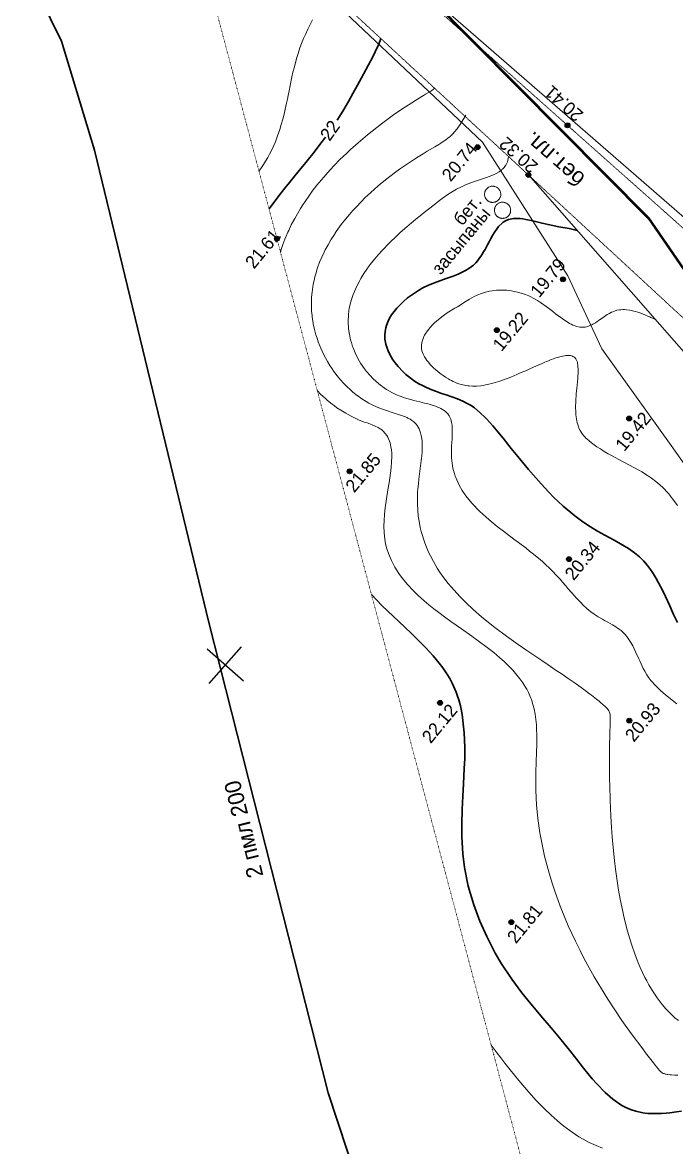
# Model space of a CAD drawing. Header units: millimetres. Extents: x -2893842 to -949497, y -1203244 to 262218.
# Drawn here: x -2119264 to -2078843, y -118795 to -49306 of the extents above; entities that cross this region are included whole.
import ezdxf

# ---------------------------------------------------------------- set-up
doc = ezdxf.new("R2010")
doc.units = ezdxf.units.MM
doc.linetypes.add('g5_01_5x1_5', pattern=[1.5, 0.75, -0.75])
doc.linetypes.add('g5_366', pattern=[0.85, 0.1, -0.75])
doc.layers.get('0').update_dxf_attribs({"lineweight": 5})
for name, color, linetype in [('!!!_ Размеры', 7, 'Continuous'), ('02_сетка', 253, 'Continuous'), ('06_Инженерно-технические сооружения', 253, 'Continuous'), ('10_Границы покрытий и угодий', 253, 'Continuous'), ('12_Рельеф', 253, 'Continuous'), ('14_Ограждения', 253, 'Continuous'), ('19_Горизонтали', 253, 'Continuous'), ('30_Канализация', 253, 'Continuous'), ('61_Отметки высоты поверхности', 253, 'Continuous'), ('65_Границы', 253, 'Continuous')]:
    doc.layers.add(name, color=color, linetype=linetype)
doc.styles.add('LIKE17', font='d431.shx')
doc.styles.add('LIKE32', font='peteri.shx')
doc.styles.add('LIKE36', font='pragmai.shx')
doc.styles.add('Line_GUGK', font='')
doc.styles.get('Line_GUGK').set_extended_font_data('Bm431', italic=True)
doc.linetypes.add('g5_122_kn', pattern='A,1,-1,1.5,-0.4,["Кн",Line_GUGK,S=1,R=0,X=0,Y=-0.5],-2.4,1.5,-1,4,-1,4,-1,3', length=21.8)
doc.linetypes.add('g5_332', pattern='A,0.001,[18,GUGK_2005.shx,S=10,R=180,X=0,Y=0],0.5', length=0.501)
doc.linetypes.add('g5_476_2b', pattern='A,2.75,-0.25,[27,GUGK_2005.shx,S=1,R=0,X=0,Y=0],-0.25,2.75', length=6)

# ---------------------------------------------------------------- blocks, each defined once
blk = doc.blocks.new('BL_333')
at = {"color": 0}
for p, q in [((0, -3), (0, 3)), ((-3, 0), (3, 0))]:
    blk.add_line(p, q, dxfattribs=at)
blk = doc.blocks.new('g5_330')
blk.add_hatch(color=0).paths.add_polyline_path([(-0.15, 0, 1), (0.15, 0, 1)])
at = {"color": 0}
blk.add_circle((0, 0), 0.15, dxfattribs=at)
blk = doc.blocks.new('Топо_07.04.17')
at = {"layer": '02_сетка', "linetype": 'Continuous'}
for p, q in [((-175971, 42855), (-173749, 44871)), ((-173852, 42752), (-175868, 44973))]:
    blk.add_line(p, q, dxfattribs=at)
at = {"layer": '06_Инженерно-технические сооружения', "linetype": 'Continuous', "lineweight": 20}
for points in [[(-155604, 70661), (-155624, 70702), (-155635, 70732), (-155644, 70759), (-155654, 70797), (-155657, 70817), (-155661, 70840), (-155664, 70885), (-155663, 70934), (-155658, 70979), (-155653, 71007), (-155643, 71046), (-155633, 71073), (-155622, 71101), (-155610, 71127), (-155593, 71157), (-155571, 71191), (-155554, 71214), (-155535, 71236), (-155507, 71264), (-155492, 71278), (-155470, 71296), (-155436, 71319), (-155400, 71341), (-155364, 71358), (-155341, 71368), (-155312, 71378), (-155261, 71390), (-155242, 71394), (-155196, 71399), (-155152, 71400), (-155123, 71398), (-155094, 71395), (-155069, 71391), (-155046, 71386), (-155016, 71377), (-155016, 71377), (-154969, 71360), (-154943, 71348), (-154891, 71318), (-154868, 71303), (-154825, 71267), (-154793, 71235), (-154768, 71205), (-154750, 71180), (-154725, 71139), (-154713, 71116), (-154698, 71081), (-154684, 71038), (-154674, 70996), (-154668, 70964), (-154666, 70942), (-154664, 70899), (-154668, 70837), (-154673, 70809), (-154677, 70789), (-154681, 70770), (-154700, 70716), (-154710, 70690), (-154727, 70658), (-154742, 70633), (-154763, 70602), (-154784, 70576), (-154794, 70564), (-154816, 70541), (-154842, 70518), (-154864, 70500), (-154885, 70485), (-154905, 70473), (-154951, 70448), (-154973, 70438), (-154998, 70428), (-155016, 70423), (-155035, 70417), (-155071, 70409), (-155071, 70409), (-155111, 70403), (-155132, 70401), (-155152, 70400), (-155191, 70401), (-155219, 70403), (-155242, 70406), (-155263, 70410), (-155288, 70415), (-155322, 70425), (-155346, 70434), (-155364, 70442), (-155385, 70451), (-155385, 70451), (-155424, 70473), (-155448, 70488), (-155462, 70498), (-155462, 70498), (-155487, 70518), (-155504, 70533), (-155521, 70550), (-155536, 70565), (-155547, 70578), (-155558, 70591), (-155571, 70609), (-155583, 70627), (-155593, 70642)], [(-155108, 69611), (-155128, 69652), (-155139, 69681), (-155148, 69708), (-155158, 69747), (-155162, 69767), (-155165, 69790), (-155168, 69835), (-155167, 69884), (-155162, 69929), (-155157, 69957), (-155147, 69996), (-155137, 70023), (-155126, 70050), (-155114, 70077), (-155097, 70107), (-155075, 70141), (-155058, 70164), (-155039, 70186), (-155011, 70214), (-154996, 70228), (-154974, 70246), (-154940, 70269), (-154904, 70291), (-154868, 70308), (-154845, 70317), (-154816, 70327), (-154765, 70340), (-154746, 70344), (-154701, 70349), (-154656, 70349), (-154627, 70348), (-154598, 70345), (-154573, 70341), (-154551, 70336), (-154520, 70327), (-154520, 70327), (-154473, 70310), (-154447, 70298), (-154395, 70268), (-154372, 70253), (-154329, 70216), (-154297, 70184), (-154272, 70154), (-154254, 70129), (-154229, 70089), (-154217, 70065), (-154202, 70031), (-154188, 69987), (-154178, 69946), (-154173, 69914), (-154170, 69892), (-154168, 69849), (-154172, 69787), (-154177, 69758), (-154181, 69739), (-154185, 69720), (-154204, 69666), (-154214, 69640), (-154231, 69608), (-154246, 69583), (-154267, 69552), (-154288, 69525), (-154298, 69514), (-154320, 69491), (-154346, 69467), (-154368, 69450), (-154389, 69435), (-154409, 69422), (-154455, 69398), (-154477, 69388), (-154502, 69378), (-154520, 69372), (-154539, 69367), (-154575, 69358), (-154575, 69358), (-154615, 69352), (-154636, 69351), (-154656, 69350), (-154695, 69350), (-154723, 69353), (-154747, 69356), (-154767, 69359), (-154792, 69365), (-154826, 69375), (-154850, 69384), (-154868, 69391), (-154889, 69401), (-154889, 69401), (-154928, 69422), (-154952, 69438), (-154966, 69448), (-154966, 69448), (-154991, 69468), (-155008, 69482), (-155025, 69499), (-155040, 69515), (-155051, 69528), (-155062, 69541), (-155075, 69559), (-155087, 69576), (-155097, 69591)]]:
    blk.add_lwpolyline(points, close=True, dxfattribs=at)
at = {"layer": '10_Границы покрытий и угодий', "linetype": 'g5_01_5x1_5', "lineweight": 20}
blk.add_lwpolyline([(-111482, 39772), (-113256, 36487), (-133094, 48972), (-166000, 87094), (-174486, 95682), (-171950, 98200), (-163412, 89461), (-128985, 51092)], close=True, dxfattribs=at)
at = {"layer": '10_Границы покрытий и угодий', "linetype": 'g5_366', "lineweight": 20}
blk.add_lwpolyline([(-117414, -44306), (-136615, -31043), (-159493, 7293), (-172231, 93400)], dxfattribs=at)
at = {"layer": '12_Рельеф', "linetype": 'g5_332', "lineweight": 20}
blk.add_lwpolyline([(-86397, 2631), (-88688, 5313), (-90502, 7996), (-93509, 14145), (-95156, 17106), (-96884, 19682), (-97957, 20778), (-99329, 21796), (-101418, 22885), (-104890, 24046), (-108758, 25082), (-110682, 25884), (-111518, 26333), (-112805, 27139), (-114791, 28625), (-117324, 30823), (-123455, 36072), (-128377, 40027), (-131835, 43196), (-135930, 47847), (-139897, 53315), (-143496, 58430), (-152834, 71841)], dxfattribs=at)
at = {"layer": '14_Ограждения', "linetype": 'g5_476_2b', "lineweight": 20}
for points in [[(-163251, 89607), (-134974, 58769), (-133121, 48577), (-122028, 54003), (-115807, 57433), (-107568, 44898), (-104414, 38094), (-102311, 33557), (-97794, 26479), (-97936, 21318)], [(-166184, 86925), (-155436, 74166), (-151117, 65377), (-149532, 60657), (-145955, 54247), (-140903, 45098), (-135850, 47551), (-133165, 48936)]]:
    blk.add_lwpolyline(points, dxfattribs=at)
at = {"layer": '19_Горизонтали', "linetype": 'Continuous', "lineweight": 20}
for points in [[(-169353, 73943), (-169169, 74158), (-169037, 74317), (-168876, 74520), (-168724, 74722), (-168592, 74908), (-168395, 75208), (-168268, 75417), (-168142, 75640), (-167961, 75987), (-167784, 76364), (-167658, 76656), (-167533, 76967), (-167415, 77281), (-167312, 77570), (-167190, 77928), (-167109, 78173), (-167040, 78387), (-166947, 78674), (-166846, 78986), (-166671, 79511), (-166576, 79786), (-166455, 80115), (-166260, 80610), (-166134, 80900), (-165978, 81233), (-165848, 81491), (-165686, 81786), (-165548, 82022), (-165367, 82315), (-165244, 82509), (-165015, 82856)], [(-168596, 68831), (-168504, 69043), (-168391, 69283), (-168236, 69588), (-168134, 69776), (-168002, 70004), (-167941, 70106), (-167744, 70420), (-167491, 70792), (-167293, 71066), (-167055, 71375), (-166888, 71581), (-166734, 71765), (-166476, 72059), (-166218, 72339), (-165890, 72675), (-165420, 73128), (-165139, 73383), (-164942, 73556), (-164689, 73772), (-164300, 74090), (-163860, 74432), (-163565, 74651), (-163420, 74756), (-163074, 75001), (-162443, 75424), (-161821, 75815), (-161501, 76007), (-161236, 76162), (-160785, 76415), (-160604, 76513), (-159906, 76877), (-159498, 77078), (-159110, 77262), (-158725, 77438), (-158589, 77503), (-158316, 77635), (-158182, 77704), (-158065, 77767), (-157986, 77810)], [(-156265, 75935), (-156337, 75848), (-156410, 75758), (-156465, 75689), (-156527, 75610), (-156681, 75414), (-156792, 75278), (-156899, 75160), (-157063, 75001), (-157177, 74903), (-157377, 74754), (-157442, 74711), (-157656, 74578), (-157705, 74550), (-158000, 74394), (-158120, 74335), (-158376, 74217), (-158879, 73995), (-159147, 73876), (-159469, 73727), (-159722, 73605), (-160385, 73266), (-160714, 73086), (-161066, 72886), (-161558, 72589), (-161864, 72394), (-162135, 72215), (-162634, 71866), (-163036, 71565), (-163278, 71375), (-163644, 71072), (-163870, 70874), (-164098, 70667), (-164372, 70405), (-164671, 70100), (-164786, 69978), (-165027, 69707), (-165212, 69489), (-165422, 69226), (-165624, 68954), (-165831, 68655), (-165916, 68524), (-166099, 68225), (-166262, 67931), (-166396, 67669), (-166484, 67480), (-166558, 67311), (-166657, 67066), (-166737, 66844), (-166804, 66641), (-166937, 66146), (-166997, 65854), (-167038, 65598), (-167080, 65213), (-167093, 64990), (-167099, 64728), (-167099, 64611), (-167092, 64385), (-167081, 64208), (-167044, 63842), (-166994, 63509), (-166953, 63289), (-166900, 63052), (-166835, 62801), (-166680, 62307), (-166575, 62026), (-166473, 61783), (-166353, 61523), (-166240, 61298), (-166150, 61133), (-165970, 60831), (-165801, 60573), (-165644, 60354), (-165472, 60134), (-165245, 59869), (-165122, 59736), (-164954, 59567), (-164693, 59325), (-164559, 59213), (-164381, 59071), (-164220, 58952), (-164020, 58816), (-163745, 58647), (-163475, 58500), (-163246, 58388), (-163073, 58310), (-162853, 58213), (-162729, 58159), (-162473, 58045), (-162366, 57995), (-162122, 57872), (-161976, 57788), (-161924, 57756), (-161792, 57664), (-161721, 57609), (-161668, 57562), (-161562, 57455), (-161469, 57336), (-161406, 57233), (-161352, 57123), (-161313, 57021), (-161277, 56896), (-161247, 56756), (-161227, 56596), (-161217, 56398), (-161221, 56214), (-161232, 56048), (-161262, 55788), (-161299, 55557), (-161377, 55167), (-161401, 55057), (-161515, 54580), (-161599, 54243), (-161673, 53940), (-161742, 53646), (-161807, 53338), (-161846, 53132), (-161895, 52821), (-161919, 52632), (-161941, 52407), (-161964, 52054), (-161970, 51672), (-161961, 51356), (-161930, 50952), (-161897, 50692), (-161871, 50518), (-161818, 50236), (-161762, 49985), (-161691, 49711), (-161592, 49386), (-161506, 49140), (-161364, 48776), (-161172, 48349), (-161051, 48107), (-160833, 47708), (-160601, 47326), (-160451, 47097), (-159980, 46439), (-159643, 46014), (-159244, 45547), (-158787, 45049), (-158402, 44653), (-158038, 44295), (-157394, 43688), (-156738, 43099), (-156248, 42671), (-155782, 42270), (-155394, 41939), (-155032, 41631), (-154630, 41288), (-154243, 40956), (-153890, 40649), (-153510, 40314), (-153172, 40010), (-153012, 39864), (-152859, 39722), (-152697, 39570), (-152585, 39464), (-152403, 39287), (-152297, 39183), (-152162, 39050), (-152097, 38984), (-151938, 38807), (-151839, 38698), (-151786, 38641), (-151757, 38608), (-151727, 38571), (-151691, 38521), (-151657, 38462), (-151623, 38386), (-151608, 38343), (-151598, 38305), (-151585, 38237), (-151576, 38133), (-151576, 38082), (-151582, 37990), (-151606, 37798), (-151619, 37709), (-151633, 37612), (-151670, 37360), (-151688, 37231), (-151729, 36935), (-151761, 36704), (-151795, 36445), (-151821, 36246), (-151868, 35874), (-151890, 35695), (-151925, 35399), (-151965, 35054), (-152005, 34687), (-152055, 34202), (-152094, 33798), (-152172, 32889), (-152239, 31916), (-152277, 31215), (-152300, 30628), (-152318, 29978), (-152326, 29166), (-152322, 28621), (-152278, 27324), (-152242, 26759), (-152201, 26263), (-152116, 25465), (-152014, 24744), (-151932, 24259), (-151853, 23854), (-151727, 23294), (-151575, 22719), (-151486, 22420), (-151380, 22095), (-151268, 21781), (-151181, 21554), (-151077, 21300), (-150948, 21012), (-150799, 20706), (-150659, 20444), (-150507, 20181), (-150391, 19994), (-150194, 19704), (-149907, 19330), (-149703, 19094), (-149510, 18893)], [(-153926, 73106), (-153963, 72973), (-153982, 72914), (-153999, 72869), (-154028, 72799), (-154052, 72751), (-154077, 72706), (-154124, 72634), (-154148, 72602), (-154174, 72570), (-154214, 72525), (-154269, 72471), (-154308, 72437), (-154388, 72374), (-154425, 72348), (-154463, 72324), (-154576, 72258), (-154614, 72239), (-154800, 72157), (-154943, 72105), (-155183, 72034), (-155491, 71960), (-155736, 71909), (-155943, 71867), (-156259, 71801), (-156430, 71761), (-156767, 71667), (-157023, 71582), (-157345, 71458), (-157567, 71360), (-157915, 71191), (-158296, 70984), (-158551, 70836), (-158721, 70734), (-159113, 70496), (-159377, 70333), (-159760, 70092), (-159947, 69973), (-160348, 69711), (-160666, 69497), (-160943, 69306), (-161132, 69172), (-161457, 68933), (-161717, 68736), (-161906, 68587), (-162296, 68266), (-162625, 67975), (-162848, 67767), (-162995, 67623), (-163169, 67445), (-163242, 67368), (-163413, 67180), (-163622, 66936), (-163851, 66645), (-163924, 66545), (-164145, 66218), (-164426, 65727), (-164544, 65480), (-164645, 65236), (-164763, 64890), (-164800, 64760), (-164866, 64478), (-164918, 64150), (-164927, 64065), (-164948, 63673), (-164947, 63524), (-164936, 63288), (-164900, 62955), (-164874, 62793), (-164823, 62538), (-164801, 62446), (-164742, 62230), (-164679, 62030), (-164518, 61611), (-164449, 61460), (-164253, 61085), (-164137, 60892), (-163954, 60623), (-163800, 60421), (-163625, 60214), (-163387, 59966), (-163172, 59770), (-163044, 59663), (-162870, 59530), (-162736, 59436), (-162587, 59338), (-162466, 59265), (-162247, 59145), (-161992, 59022), (-161771, 58927), (-161624, 58868), (-161442, 58798), (-161088, 58668), (-160794, 58560), (-160663, 58510), (-160462, 58430), (-160345, 58380), (-160148, 58288), (-160035, 58229), (-159956, 58184), (-159843, 58113), (-159740, 58040), (-159693, 58002), (-159642, 57958), (-159554, 57871), (-159513, 57825), (-159451, 57740), (-159415, 57683), (-159377, 57610), (-159341, 57524), (-159322, 57467), (-159301, 57383), (-159285, 57295), (-159273, 57183), (-159268, 57094), (-159267, 57008), (-159269, 56917), (-159281, 56753), (-159293, 56636), (-159306, 56529), (-159339, 56316), (-159363, 56171), (-159407, 55923), (-159432, 55777), (-159466, 55573), (-159496, 55357), (-159525, 55037), (-159531, 54831), (-159530, 54697), (-159520, 54498), (-159499, 54289), (-159460, 54038), (-159421, 53854), (-159402, 53777), (-159309, 53465), (-159240, 53274), (-159093, 52936), (-158905, 52578), (-158759, 52337), (-158600, 52098), (-158441, 51878), (-158317, 51717), (-158157, 51520), (-157672, 50973), (-157423, 50713), (-157194, 50483), (-156846, 50144), (-156677, 49982), (-156257, 49586), (-155997, 49341), (-155579, 48942), (-155382, 48749), (-155230, 48599), (-154883, 48242), (-154665, 48007), (-154458, 47773), (-154303, 47589), (-154192, 47453), (-153826, 46967), (-153709, 46802), (-153578, 46612), (-153401, 46354), (-153286, 46185), (-153082, 45887), (-152832, 45535), (-152737, 45406), (-152583, 45208), (-152460, 45056), (-152266, 44833), (-152033, 44591), (-151850, 44420), (-151632, 44237), (-151383, 44051), (-151263, 43966), (-151069, 43832), (-150798, 43640), (-150618, 43502), (-150509, 43411), (-150419, 43329), (-150314, 43224), (-150179, 43068), (-150113, 42980), (-150006, 42817), (-149894, 42617), (-149800, 42421), (-149758, 42324), (-149710, 42205), (-149636, 42009), (-149572, 41824), (-149572, 41824), (-149423, 41366), (-149380, 41233), (-149318, 41048), (-149268, 40903), (-149213, 40753), (-149146, 40583), (-149146, 40583), (-149038, 40341), (-148931, 40133), (-148832, 39965), (-148748, 39837), (-148658, 39709), (-148534, 39547), (-148309, 39280), (-148035, 38986), (-147862, 38810), (-147656, 38605), (-147402, 38352)], [(-145986, 50512), (-146115, 50754), (-146232, 50957), (-146347, 51143), (-146439, 51283), (-146558, 51453), (-146669, 51602), (-146765, 51724), (-146917, 51903), (-147147, 52146), (-147378, 52364), (-147610, 52564), (-147931, 52817), (-148079, 52928), (-148403, 53159), (-148931, 53520), (-149053, 53602), (-149294, 53766), (-149431, 53859), (-149692, 54042), (-149868, 54169), (-150104, 54346), (-150322, 54518), (-150522, 54685), (-150522, 54685), (-150756, 54896), (-150830, 54967), (-150976, 55113), (-151064, 55207), (-151140, 55294), (-151213, 55386), (-151271, 55466), (-151320, 55543), (-151392, 55676), (-151443, 55795), (-151492, 55941), (-151516, 56033), (-151546, 56179), (-151562, 56286), (-151584, 56542), (-151586, 56775), (-151570, 57071), (-151563, 57148), (-151539, 57362), (-151515, 57532), (-151474, 57779), (-151449, 57917), (-151414, 58097), (-151352, 58395), (-151267, 58802), (-151225, 59008), (-151195, 59167), (-151170, 59314), (-151152, 59439), (-151136, 59569), (-151125, 59726), (-151123, 59856), (-151125, 59908), (-151129, 59959), (-151134, 59999), (-151145, 60060), (-151164, 60134), (-151182, 60183), (-151199, 60217), (-151214, 60244), (-151241, 60284), (-151261, 60307), (-151303, 60349), (-151331, 60371), (-151363, 60392), (-151393, 60409), (-151451, 60436), (-151503, 60454), (-151577, 60472), (-151632, 60481), (-151731, 60490), (-151792, 60492), (-151879, 60491), (-152000, 60483), (-152078, 60474), (-152169, 60462), (-152241, 60450), (-152340, 60432), (-152484, 60402), (-152580, 60380), (-152722, 60345), (-152893, 60299), (-153012, 60265), (-153140, 60228), (-153353, 60164), (-153519, 60112), (-153850, 60007), (-154088, 59931), (-154363, 59844), (-154541, 59788), (-154797, 59710), (-154899, 59679), (-155168, 59601), (-155288, 59568), (-155436, 59528), (-155694, 59462), (-155694, 59462), (-156016, 59389), (-156328, 59328), (-156537, 59295), (-156725, 59270), (-156922, 59251), (-157078, 59241), (-157220, 59237), (-157220, 59237), (-157494, 59243), (-157628, 59254), (-157738, 59267), (-157934, 59301), (-158013, 59319), (-158136, 59351), (-158218, 59376), (-158413, 59446), (-158555, 59506), (-158675, 59565), (-158798, 59631), (-158886, 59683), (-158989, 59749), (-159076, 59808), (-159170, 59876), (-159327, 59999), (-159472, 60124), (-159574, 60219), (-159658, 60299), (-159871, 60521), (-159996, 60662), (-160079, 60762), (-160183, 60896), (-160282, 61038), (-160359, 61160), (-160418, 61266), (-160479, 61390), (-160551, 61578), (-160598, 61781), (-160609, 61938), (-160592, 62129), (-160554, 62277), (-160519, 62373), (-160470, 62482), (-160378, 62642), (-160321, 62726), (-160237, 62836), (-160159, 62927), (-160052, 63041), (-159922, 63166), (-159786, 63284), (-159623, 63413), (-159487, 63511), (-159133, 63740), (-158782, 63934), (-158279, 64170), (-158110, 64245), (-157528, 64520), (-157313, 64619), (-157003, 64749), (-156813, 64817), (-156594, 64881), (-156281, 64945), (-156023, 64977), (-155859, 64987), (-155602, 64988), (-155306, 64967), (-155080, 64936), (-154968, 64915), (-154677, 64845), (-154240, 64696), (-153855, 64519), (-153658, 64411), (-153292, 64174), (-153142, 64062), (-152971, 63924), (-152653, 63640), (-152524, 63518), (-152303, 63303), (-152129, 63132), (-151845, 62861), (-151686, 62717), (-151422, 62501), (-151341, 62441), (-151246, 62376), (-151144, 62313), (-151069, 62272), (-150975, 62226), (-150910, 62198), (-150733, 62139), (-150603, 62114), (-150543, 62107), (-150485, 62104), (-150405, 62104), (-150329, 62110), (-150246, 62124), (-150103, 62160), (-149973, 62206), (-149916, 62229), (-149753, 62303), (-149628, 62366), (-149506, 62431), (-149404, 62486), (-149305, 62540), (-149151, 62622), (-148964, 62715), (-148863, 62761), (-148688, 62830), (-148608, 62856), (-148500, 62885), (-148344, 62914), (-148185, 62926), (-148093, 62926), (-147972, 62919), (-147866, 62907), (-147740, 62885), (-147550, 62837), (-147299, 62752), (-147214, 62718), (-147073, 62657), (-146949, 62598), (-146797, 62521), (-146578, 62402), (-146475, 62344), (-146367, 62281), (-146299, 62242), (-146044, 62090)], [(-149927, 15543), (-150113, 15572), (-150312, 15605), (-150424, 15626), (-150530, 15650), (-150580, 15665), (-150630, 15680), (-150669, 15695), (-150706, 15710), (-150764, 15737), (-150805, 15760), (-150844, 15785), (-150889, 15818), (-150913, 15840), (-150953, 15879), (-150981, 15911), (-151038, 15990), (-151090, 16073), (-151173, 16205), (-151340, 16474), (-151539, 16798), (-151683, 17035), (-151754, 17153), (-151901, 17401), (-152493, 18424), (-152973, 19297), (-153377, 20071), (-153693, 20702), (-154014, 21372), (-154375, 22172), (-154621, 22745), (-154881, 23387), (-155066, 23870), (-155287, 24477), (-155620, 25482), (-155980, 26741), (-156207, 27691), (-156301, 28143), (-156430, 28844), (-156584, 29925), (-156666, 30756), (-156706, 31384), (-156730, 32274), (-156716, 33128), (-156695, 33541), (-156659, 34044), (-156524, 35211), (-156456, 35672), (-156421, 35903), (-156378, 36187), (-156267, 36987), (-156218, 37425), (-156192, 37744), (-156176, 38026), (-156177, 38701), (-156202, 39029), (-156240, 39307), (-156302, 39619), (-156325, 39710), (-156368, 39865), (-156439, 40079), (-156517, 40283), (-156608, 40490), (-156717, 40713), (-156868, 40982), (-157092, 41336), (-157239, 41544), (-157472, 41848), (-157718, 42143), (-157956, 42410), (-158291, 42761), (-158650, 43117), (-159156, 43591), (-159520, 43921), (-160106, 44443), (-160710, 44982), (-161059, 45301), (-161389, 45609), (-161666, 45877), (-161936, 46149), (-162200, 46426), (-162534, 46801), (-162812, 47138), (-163112, 47543), (-163425, 48028), (-163566, 48280), (-163772, 48707), (-163936, 49132), (-164063, 49576), (-164126, 49887), (-164168, 50195), (-164189, 50494), (-164189, 50869), (-164154, 51312), (-164110, 51618), (-164033, 52024), (-163943, 52414), (-163801, 52956), (-163649, 53495), (-163533, 53908), (-163447, 54224), (-163342, 54642), (-163282, 54909), (-163244, 55107), (-163179, 55566), (-163167, 55725), (-163160, 55917), (-163166, 56113), (-163194, 56361), (-163215, 56468), (-163257, 56620), (-163294, 56722), (-163347, 56841), (-163423, 56975), (-163529, 57119), (-163611, 57208), (-163708, 57297), (-163822, 57384), (-163987, 57489), (-164132, 57570), (-164314, 57662), (-164472, 57740), (-164631, 57818), (-164974, 58002), (-165090, 58070), (-165408, 58271), (-165570, 58382), (-165712, 58486), (-165806, 58557), (-165985, 58698), (-166209, 58889), (-166368, 59032), (-166487, 59146), (-166645, 59303), (-166766, 59428), (-166861, 59531), (-166987, 59673), (-167126, 59837), (-167298, 60051)], [(-161178, 18682), (-160917, 18242), (-160683, 17853), (-160465, 17497), (-160188, 17048), (-159956, 16680), (-159724, 16320), (-159202, 15546), (-158801, 14988), (-158633, 14765), (-158350, 14403), (-157986, 13966), (-157486, 13418), (-157290, 13220), (-156817, 12779), (-156425, 12454), (-156187, 12275), (-155833, 12032), (-155433, 11790), (-155064, 11598)]]:
    blk.add_lwpolyline(points, dxfattribs=at)
at = {"layer": '19_Горизонтали', "linetype": 'Continuous', "lineweight": 30}
for points in [[(-164205, 76525), (-164145, 76597), (-163718, 77139), (-163374, 77597), (-163040, 78056), (-162695, 78543), (-162401, 78963), (-162080, 79425), (-161879, 79715), (-161569, 80168), (-161380, 80462), (-161118, 80911), (-160951, 81245)], [(-169000, 71560), (-168456, 72139), (-168139, 72463), (-167876, 72725), (-167554, 73044), (-167269, 73323), (-166875, 73707), (-166619, 73956), (-166315, 74255), (-165838, 74729), (-165425, 75151), (-165105, 75490), (-165033, 75569)], [(-146801, 43326), (-146978, 43840), (-147160, 44403), (-147356, 45008), (-147478, 45368), (-147679, 45907), (-147793, 46181), (-147945, 46508), (-148082, 46772), (-148240, 47041), (-148446, 47344), (-148670, 47622), (-148948, 47913), (-149296, 48222), (-149742, 48566), (-150117, 48832), (-150650, 49200), (-151079, 49503), (-151470, 49801), (-151913, 50174), (-152358, 50591), (-153007, 51275), (-153286, 51599), (-153508, 51870), (-153795, 52236), (-154202, 52785), (-154880, 53770), (-155443, 54635), (-155789, 55178), (-156222, 55856), (-156497, 56279), (-156771, 56686), (-157109, 57156), (-157181, 57251), (-157447, 57580), (-157767, 57916), (-157959, 58080), (-158176, 58242), (-158433, 58407), (-158745, 58582), (-159089, 58755), (-159416, 58908), (-159693, 59037), (-159992, 59181), (-160266, 59321), (-160580, 59498), (-160813, 59645), (-161019, 59790), (-161260, 59981), (-161441, 60142), (-161597, 60294), (-161747, 60452), (-161911, 60643), (-162165, 60981), (-162259, 61126), (-162437, 61438), (-162532, 61638), (-162656, 61962), (-162732, 62246), (-162767, 62454), (-162785, 62768), (-162768, 63001), (-162725, 63224), (-162655, 63447), (-162598, 63583), (-162463, 63839), (-162355, 64006), (-162208, 64199), (-162038, 64391), (-161851, 64574), (-161577, 64806), (-161396, 64942), (-161114, 65130), (-160791, 65318), (-160726, 65352), (-160391, 65515), (-160095, 65639), (-159748, 65764), (-159626, 65802), (-159181, 65923), (-158614, 66052), (-158343, 66113), (-158160, 66156), (-157834, 66243), (-157673, 66293), (-157532, 66342), (-157374, 66404), (-157141, 66512), (-156844, 66690), (-156679, 66816), (-156536, 66945), (-156386, 67103), (-156256, 67256), (-156119, 67432), (-156017, 67572), (-155839, 67827), (-155713, 68011), (-155614, 68154), (-155453, 68378), (-155341, 68523), (-155241, 68645), (-155128, 68769), (-155021, 68875), (-154785, 69061), (-154707, 69109), (-154606, 69160), (-154508, 69198), (-154365, 69237), (-154267, 69252), (-154058, 69262), (-153843, 69246), (-153654, 69215), (-153488, 69178), (-153303, 69128), (-152880, 68988), (-152327, 68781), (-151971, 68651), (-151326, 68449), (-150695, 68261), (-150227, 68098)], [(-149955, 13314), (-150266, 13305), (-150687, 13301), (-150897, 13303), (-151201, 13315), (-151535, 13340), (-152036, 13413), (-152344, 13484), (-152766, 13626), (-153068, 13768), (-153352, 13935), (-153566, 14084), (-153821, 14289), (-154079, 14526), (-154501, 14981), (-154964, 15575), (-155211, 15927), (-155665, 16630), (-156080, 17306), (-156407, 17842), (-156842, 18529), (-157378, 19335), (-157934, 20153), (-158623, 21191), (-158935, 21691), (-159458, 22602), (-159971, 23614), (-160284, 24313), (-160698, 25379), (-161016, 26378), (-161276, 27425), (-161479, 28612), (-161580, 29781), (-161590, 30627), (-161530, 31685), (-161442, 32483), (-161319, 33346), (-161187, 34159), (-161056, 34924), (-160902, 35858), (-160810, 36477), (-160726, 37154), (-160726, 37154), (-160654, 38052), (-160654, 38052), (-160654, 39179), (-160691, 39628), (-160702, 39719), (-160762, 40110), (-160808, 40345), (-160871, 40605), (-161035, 41130), (-161175, 41483), (-161314, 41784), (-161525, 42185), (-161711, 42501), (-162033, 42993), (-162419, 43528), (-162783, 43994), (-163219, 44526), (-163557, 44927), (-163924, 45358), (-164193, 45674), (-164825, 46438), (-165393, 47174)]]:
    blk.add_lwpolyline(points, dxfattribs=at)
at = {"layer": '30_Канализация', "linetype": 'g5_122_kn', "lineweight": 30}
blk.add_lwpolyline([(-153727, -138821), (-81307, -132515), (-77556, -126991), (-144137, -35845), (-161010, -11008), (-165739, -1163), (-169992, 9549), (-171527, 16896), (-175584, 46600), (-179302, 76381), (-180579, 83308), (-188423, 105128), (-197868, 118889), (-188330, 132253)], dxfattribs=at)
at = {"layer": '65_Границы', "color": 1, "linetype": 'Continuous', "lineweight": 50}
blk.add_polyline3d([(-184159, 116945, 0), (-164841, 92507, 0), (-145751, 68348, 0), (-136895, 51727, -67200), (-137772, 51311, -67200), (-136096, 48162, -67200), (-135974, 48252, -67200), (-135384, 46834, -67200), (-127120, 23929, -67200), (-108110, 3237, -67200), (-72656, -22945, -67200), (-55400, -36031, -67200), (-49490, -48909, -67200), (-50198, -61668, -67200), (-42710, -66533, -67200), (-33064, -133395, -67200), (-33388, -150412, -67200)], dxfattribs=at)
at = {"layer": '02_сетка', "xscale": 500.0000000002746, "yscale": 500.0000000002746, "zscale": 500.0000000002746, "rotation": 42.22816425403256}
blk.add_blockref('BL_333', (-174860, 43863), dxfattribs=at)
at = {"layer": '61_Отметки высоты поверхности', "linetype": 'Continuous', "lineweight": 20, "xscale": 999.9999999999995, "yscale": 999.9999999999995, "zscale": 999.9999999999995, "rotation": 43.98139083737546}
for p in [(-150087, 74610, -67200), (-155761, 73901, -67200), (-152834, 71841, -67200), (-168722, 69681, -67200), (-151442, 65191, -67200), (-155853, 62535, -67200), (-148342, 56186, -67200), (-165874, 54896, -67200), (-153014, 47977, -67200), (-161933, 40054, -67200), (-150441, 37646, -67200), (-159086, 26093, -67200)]:
    blk.add_blockref('g5_330', p, dxfattribs=at)
at = {"layer": '06_Инженерно-технические сооружения', "linetype": 'Continuous', "lineweight": 15, "style": 'LIKE36'}
for s, p in [('бет.', (-157264, 69126, -67200)), ('засыпаны', (-158928, 66272, -67200))]:
    blk.add_text(s, height=800, rotation=43.98139, dxfattribs=at).set_placement(p)
at = {"layer": '10_Границы покрытий и угодий', "linetype": 'Continuous', "lineweight": 15, "style": 'LIKE36'}
blk.add_text('бет.пл.', height=1000, rotation=132.55772, dxfattribs=at).set_placement((-149274, 71329, -67200))
at = {"layer": '19_Горизонтали', "linetype": 'Continuous', "lineweight": 15, "style": 'LIKE36'}
blk.add_text('22', height=800, rotation=48.21496, dxfattribs=at).set_placement((-164811, 75246, -67200))
at = {"layer": '30_Канализация', "linetype": 'Continuous', "lineweight": 15, "style": 'LIKE32'}
blk.add_text('2 пмл 200', height=1000, rotation=97.47489, dxfattribs=at).set_placement((-173980, 30679, -67200))
at = {"layer": '61_Отметки высоты поверхности', "linetype": 'Continuous', "lineweight": 15, "style": 'LIKE17'}
for s, rotation, p in [('20.41', 131.94283, (-148972, 75245, -67200)), ('20.74', 43.98139, (-157662, 71918, -67200)), ('20.32', 131.94283, (-152111, 72398, -67200)), ('21.61', 43.98139, (-170345, 67936, -67200)), ('19.79', 43.98139, (-153033, 64180, -67200)), ('19.22', 43.98139, (-155724, 61143, -67200)), ('19.42', 43.98139, (-148881, 54148, -67200)), ('21.85', 43.98139, (-165746, 53503, -67200)), ('20.34', 43.98139, (-152885, 46584, -67200)), ('22.12', 43.98139, (-162795, 37578, -67200)), ('20.93', 43.98139, (-150312, 36253, -67200)), ('21.81', 43.98139, (-158957, 24700, -67200))]:
    blk.add_text(s, height=800, rotation=rotation, dxfattribs=at).set_placement(p)

msp = doc.modelspace()

# ---------------------------------------------------------------- linework, layer by layer
at = {"layer": '65_Границы', "color": 1, "linetype": 'Continuous', "lineweight": 50}
msp.add_polyline3d([(-2124204.57606, -17433.80252, 0), (-2102255.17766, -39539.20479, 0), (-2080564.27395, -61392.25713, 0), (-2069891.45722, -76909.7306, -67199.99998), (-2070716.2749, -77421.76163, -67199.99998), (-2068695.38027, -80361.36788, -67199.99998), (-2068584.45122, -80258.43711, -67199.99998), (-2067838.33745, -81600.75385, -67199.99998), (-2057046.15702, -103428.69104, -67199.99998), (-2035825.28193, -121846.03776, -67199.99998), (-1997646.15137, -143865.44942, -67199.99998), (-1979024.34828, -154923.35834, -67199.99998), (-1971700.92442, -167052.68078, -67199.99998), (-1970966.07003, -179810.93258, -67199.99998), (-1962977.70287, -183800.43006, -67199.99998), (-1945857.51876, -249149.45833, -67199.99998), (-1944261.29305, -266094.51553, -67199.99998)], dxfattribs=at)

# ---------------------------------------------------------------- block references
at = {"layer": '!!!_ Размеры', "color": 1, "lineweight": 0, "rotation": 6.471407436947433}
msp.add_blockref('Топо_07.04.17', (-1928038.79367, -112877.83782), dxfattribs=at)

doc.saveas('drawing.dxf')
